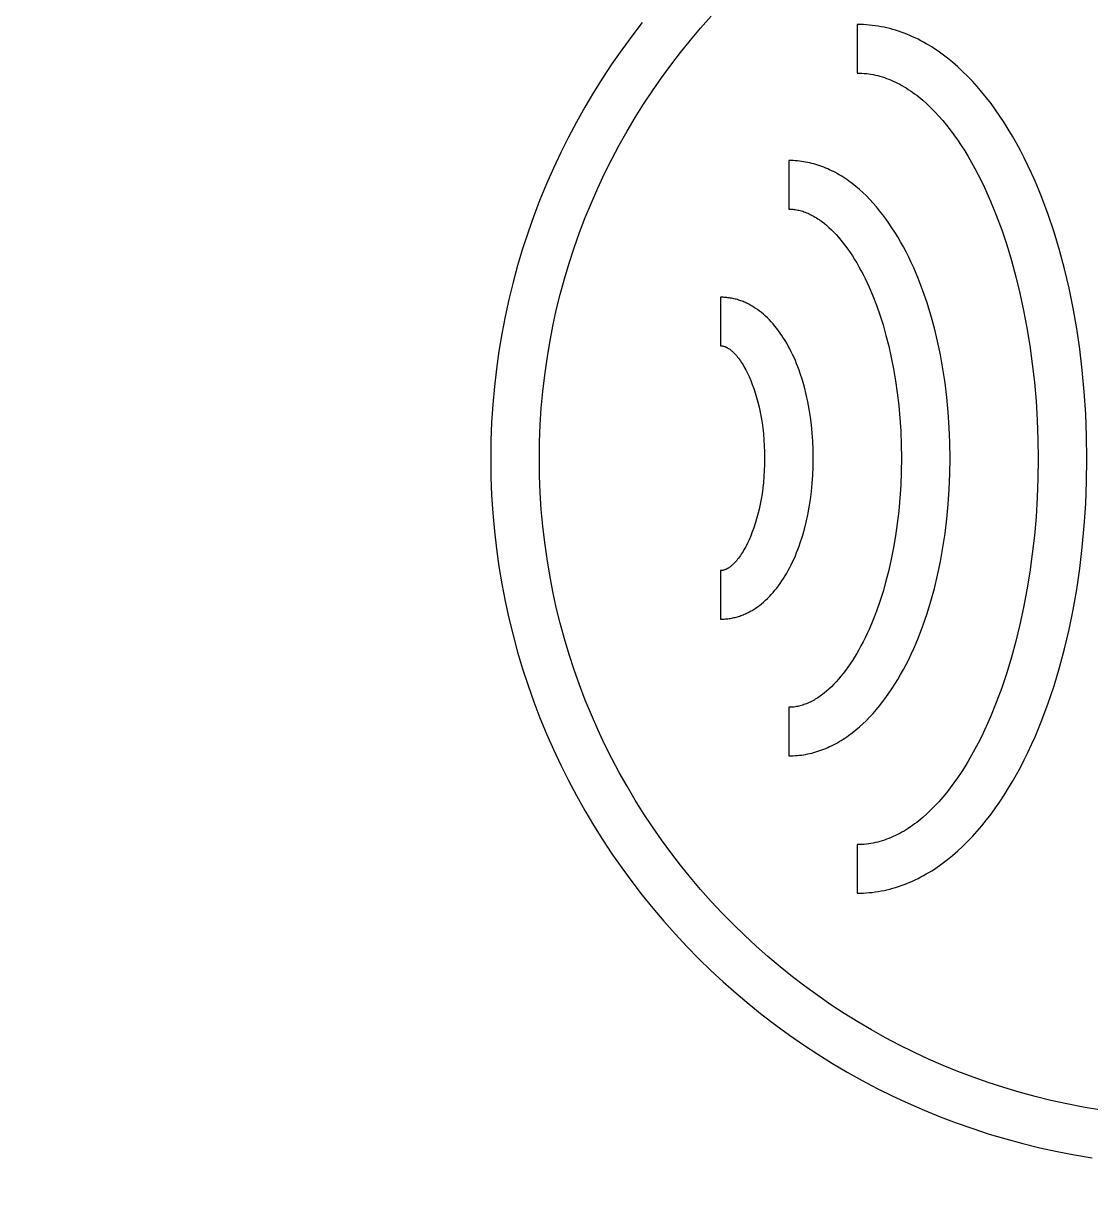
# Model space of a CAD drawing. Header units: inches. Extents: x -9 to 197, y 0 to 134.
# Drawn here: x 20.383 to 21.98, y 120.523 to 122.287 of the extents above; entities that cross this region are included whole.
import ezdxf

# ---------------------------------------------------------------- set-up
doc = ezdxf.new("R2010")
doc.units = ezdxf.units.IN
doc.layers.add('ZANO_R', color=7, linetype='Continuous', lineweight=0)
doc.layers.add('ZANO_W', color=1, linetype='Continuous', lineweight=0)
doc.styles.get("Standard").update_dxf_attribs({"font": 'arial.ttf'})
doc.dimstyles.new('amerykanie', dxfattribs={"dimtxt": 50, "dimasz": 50, "dimexe": 0.5, "dimexo": 0.5, "dimgap": 1, "dimtad": 1, "dimdec": 0, "dimzin": 0, "dimlunit": 5, "dimtxsty": 'Standard', "dimcen": 0.09, "dimclrd": 1, "dimclre": 1, "dimclrt": 1, "dimazin": 0, "dimtfac": 1, "dimtdec": 0, "dimtmove": 0, "dimatfit": 3, "dimfxl": 1, "dimtzin": 0, "dimarcsym": 1})

# ---------------------------------------------------------------- blocks, each defined once
blk = doc.blocks.new('*D398')
at = {"layer": 'ZANO_W', "color": 1, "lineweight": -2}
blk.add_arc((156.2448, 106.2917), 5.9376, 93.97094, 170.33898, dxfattribs=at)
at = {"layer": 'ZANO_W', "color": 1}
for points in [[(155.8311, 112.0484), (155.8361, 112.3817), (156.8335, 112.2001)], [(150.2253, 107.3022), (150.5574, 107.2741), (150.3072, 106.2917)]]:
    blk.add_solid(points, dxfattribs=at)
at = {"layer": 'ZANO_W', "color": 1, "insert": (151.3604, 111.687), "char_height": 1.625, "attachment_point": 5, "rotation": 42.155}
blk.add_mtext("95%%d41'", dxfattribs=at)

msp = doc.modelspace()

# ---------------------------------------------------------------- linework, layer by layer
at = {"layer": 'ZANO_R'}
for p, q in [((21.30993, 122.28818), (21.29437, 122.26796)), ((21.39763, 122.27984), (21.41342, 122.29757)), ((21.38227, 122.26174), (21.39763, 122.27984)), ((21.63696, 122.28521), (21.63244, 122.28526)), ((21.63244, 122.28526), (21.63244, 122.21254)), ((21.64146, 122.28505), (21.63696, 122.28521)), ((21.64594, 122.28479), (21.64146, 122.28505)), ((21.6504, 122.28443), (21.64594, 122.28479)), ((21.65485, 122.28396), (21.6504, 122.28443)), ((21.65929, 122.28339), (21.65485, 122.28396)), ((21.6637, 122.28273), (21.65929, 122.28339)), ((21.6681, 122.28196), (21.6637, 122.28273)), ((21.67248, 122.28109), (21.6681, 122.28196)), ((21.67684, 122.28012), (21.67248, 122.28109)), ((21.68118, 122.27905), (21.67684, 122.28012)), ((21.68551, 122.27789), (21.68118, 122.27905)), ((21.68981, 122.27663), (21.68551, 122.27789)), ((21.6941, 122.27527), (21.68981, 122.27663)), ((21.69837, 122.27381), (21.6941, 122.27527)), ((21.70261, 122.27226), (21.69837, 122.27381)), ((21.70684, 122.27061), (21.70261, 122.27226)), ((21.71104, 122.26887), (21.70684, 122.27061)), ((21.29437, 122.26796), (21.2793, 122.24736)), ((21.36735, 122.24327), (21.38227, 122.26174)), ((21.71523, 122.26703), (21.71104, 122.26887)), ((21.71939, 122.2651), (21.71523, 122.26703)), ((21.72353, 122.26308), (21.71939, 122.2651)), ((21.72765, 122.26096), (21.72353, 122.26308)), ((21.73175, 122.25876), (21.72765, 122.26096)), ((21.73583, 122.25646), (21.73175, 122.25876)), ((21.73988, 122.25407), (21.73583, 122.25646)), ((21.74391, 122.25159), (21.73988, 122.25407)), ((21.74791, 122.24903), (21.74391, 122.25159)), ((21.2793, 122.24736), (21.26471, 122.2264)), ((21.35286, 122.22444), (21.36735, 122.24327)), ((21.7519, 122.24637), (21.74791, 122.24903)), ((21.75585, 122.24363), (21.7519, 122.24637)), ((21.75979, 122.24079), (21.75585, 122.24363)), ((21.76758, 122.23487), (21.75979, 122.24079)), ((21.77527, 122.2286), (21.76758, 122.23487)), ((21.26471, 122.2264), (21.25061, 122.20507)), ((21.33881, 122.20526), (21.35286, 122.22444)), ((21.78286, 122.222), (21.77527, 122.2286)), ((21.79034, 122.21506), (21.78286, 122.222)), ((21.25061, 122.20507), (21.23702, 122.1834)), ((21.32523, 122.18574), (21.33881, 122.20526)), ((21.63244, 122.21248), (21.63588, 122.21244)), ((21.63588, 122.21244), (21.63931, 122.21229)), ((21.63931, 122.21229), (21.64273, 122.21205)), ((21.64273, 122.21205), (21.64615, 122.21171)), ((21.64615, 122.21171), (21.64955, 122.21128)), ((21.64955, 122.21128), (21.65294, 122.21076)), ((21.65294, 122.21076), (21.65632, 122.21014)), ((21.65632, 122.21014), (21.6597, 122.20943)), ((21.6597, 122.20943), (21.66306, 122.20863)), ((21.66306, 122.20863), (21.66641, 122.20774)), ((21.66641, 122.20774), (21.66975, 122.20675)), ((21.66975, 122.20675), (21.67307, 122.20568)), ((21.67307, 122.20568), (21.67639, 122.20452)), ((21.67639, 122.20452), (21.67969, 122.20326)), ((21.67969, 122.20326), (21.68299, 122.20192)), ((21.68299, 122.20192), (21.68626, 122.20049)), ((21.68626, 122.20049), (21.68953, 122.19898)), ((21.68953, 122.19898), (21.69278, 122.19737)), ((21.79772, 122.20779), (21.79034, 122.21506)), ((21.80498, 122.2002), (21.79772, 122.20779)), ((21.81213, 122.19229), (21.80498, 122.2002)), ((21.23702, 122.1834), (21.22395, 122.16137)), ((21.3121, 122.16588), (21.32523, 122.18574)), ((21.69278, 122.19737), (21.69602, 122.19569)), ((21.69602, 122.19569), (21.69925, 122.19391)), ((21.69925, 122.19391), (21.70246, 122.19205)), ((21.70246, 122.19205), (21.70565, 122.19011)), ((21.70565, 122.19011), (21.70884, 122.18809)), ((21.70884, 122.18809), (21.712, 122.18598)), ((21.712, 122.18598), (21.71515, 122.18379)), ((21.71515, 122.18379), (21.71829, 122.18152)), ((21.71829, 122.18152), (21.72141, 122.17916)), ((21.81916, 122.18406), (21.81213, 122.19229)), ((21.82607, 122.17552), (21.81916, 122.18406)), ((21.29944, 122.14569), (21.3121, 122.16588)), ((21.72141, 122.17916), (21.72451, 122.17673)), ((21.72451, 122.17673), (21.7276, 122.17422)), ((21.7276, 122.17422), (21.73067, 122.17163)), ((21.73067, 122.17163), (21.73676, 122.16621)), ((21.73676, 122.16621), (21.74278, 122.16048)), ((21.83286, 122.16668), (21.82607, 122.17552)), ((21.83953, 122.15754), (21.83286, 122.16668)), ((21.22395, 122.16137), (21.2114, 122.13902)), ((21.28727, 122.12518), (21.29944, 122.14569)), ((21.74278, 122.16048), (21.74873, 122.15445)), ((21.74873, 122.15445), (21.7546, 122.14812)), ((21.7546, 122.14812), (21.76039, 122.1415)), ((21.84607, 122.1481), (21.83953, 122.15754)), ((21.85248, 122.13837), (21.84607, 122.1481)), ((21.2114, 122.13902), (21.19937, 122.11633)), ((21.76039, 122.1415), (21.76611, 122.13458)), ((21.76611, 122.13458), (21.77174, 122.12739)), ((21.85876, 122.12835), (21.85248, 122.13837)), ((21.86491, 122.11806), (21.85876, 122.12835)), ((21.19937, 122.11633), (21.18789, 122.09333)), ((21.27558, 122.10436), (21.28727, 122.12518)), ((21.77174, 122.12739), (21.77729, 122.11991)), ((21.77729, 122.11991), (21.78275, 122.11216)), ((21.78275, 122.11216), (21.78812, 122.10414)), ((21.87092, 122.10748), (21.86491, 122.11806)), ((21.18789, 122.09333), (21.17695, 122.07001)), ((21.26438, 122.08323), (21.27558, 122.10436)), ((21.78812, 122.10414), (21.7934, 122.09586)), ((21.7934, 122.09586), (21.79859, 122.08732)), ((21.8768, 122.09664), (21.87092, 122.10748)), ((21.88253, 122.08552), (21.8768, 122.09664)), ((21.25368, 122.06181), (21.26438, 122.08323)), ((21.53311, 122.08132), (21.52994, 122.08135)), ((21.52994, 122.08135), (21.52994, 122.00858)), ((21.53626, 122.08121), (21.53311, 122.08132)), ((21.53941, 122.08103), (21.53626, 122.08121)), ((21.54255, 122.08078), (21.53941, 122.08103)), ((21.54567, 122.08047), (21.54255, 122.08078)), ((21.54878, 122.08008), (21.54567, 122.08047)), ((21.55188, 122.07962), (21.54878, 122.08008)), ((21.55497, 122.07909), (21.55188, 122.07962)), ((21.55804, 122.0785), (21.55497, 122.07909)), ((21.5611, 122.07783), (21.55804, 122.0785)), ((21.56415, 122.0771), (21.5611, 122.07783)), ((21.56719, 122.0763), (21.56415, 122.0771)), ((21.57021, 122.07544), (21.56719, 122.0763)), ((21.57322, 122.07451), (21.57021, 122.07544)), ((21.79859, 122.08732), (21.80368, 122.07852)), ((21.80368, 122.07852), (21.80867, 122.06948)), ((21.88811, 122.07415), (21.88253, 122.08552)), ((21.17695, 122.07001), (21.16657, 122.0464)), ((21.2435, 122.04009), (21.25368, 122.06181)), ((21.57622, 122.07351), (21.57322, 122.07451)), ((21.5792, 122.07245), (21.57622, 122.07351)), ((21.58217, 122.07132), (21.5792, 122.07245)), ((21.58512, 122.07012), (21.58217, 122.07132)), ((21.58806, 122.06886), (21.58512, 122.07012)), ((21.59098, 122.06754), (21.58806, 122.06886)), ((21.59389, 122.06616), (21.59098, 122.06754)), ((21.59678, 122.06471), (21.59389, 122.06616)), ((21.59965, 122.06319), (21.59678, 122.06471)), ((21.60252, 122.06162), (21.59965, 122.06319)), ((21.60536, 122.05998), (21.60252, 122.06162)), ((21.60819, 122.05829), (21.60536, 122.05998)), ((21.611, 122.05653), (21.60819, 122.05829)), ((21.80867, 122.06948), (21.81357, 122.06019)), ((21.81357, 122.06019), (21.81836, 122.05066)), ((21.89356, 122.06251), (21.88811, 122.07415)), ((21.89885, 122.05063), (21.89356, 122.06251)), ((21.16657, 122.0464), (21.15676, 122.02249)), ((21.23383, 122.0181), (21.2435, 122.04009)), ((21.6138, 122.05471), (21.611, 122.05653)), ((21.61658, 122.05282), (21.6138, 122.05471)), ((21.61934, 122.05088), (21.61658, 122.05282)), ((21.62481, 122.04682), (21.61934, 122.05088)), ((21.63021, 122.04253), (21.62481, 122.04682)), ((21.63554, 122.038), (21.63021, 122.04253)), ((21.81836, 122.05066), (21.82304, 122.04089)), ((21.82304, 122.04089), (21.83208, 122.02068)), ((21.90399, 122.03849), (21.89885, 122.05063)), ((21.15676, 122.02249), (21.14751, 121.99829)), ((21.64079, 122.03325), (21.63554, 122.038)), ((21.64596, 122.02827), (21.64079, 122.03325)), ((21.65106, 122.02306), (21.64596, 122.02827)), ((21.65608, 122.01764), (21.65106, 122.02306)), ((21.90898, 122.02611), (21.90399, 122.03849)), ((21.91848, 122.00064), (21.90898, 122.02611)), ((21.22469, 121.99583), (21.23383, 122.0181)), ((21.52994, 122.00858), (21.53181, 122.00855)), ((21.53181, 122.00855), (21.53368, 122.00847)), ((21.53368, 122.00847), (21.53556, 122.00833)), ((21.53556, 122.00833), (21.53743, 122.00813)), ((21.53743, 122.00813), (21.53931, 122.00788)), ((21.53931, 122.00788), (21.5412, 122.00758)), ((21.5412, 122.00758), (21.54308, 122.00722)), ((21.54308, 122.00722), (21.54497, 122.0068)), ((21.54497, 122.0068), (21.54685, 122.00634)), ((21.54685, 122.00634), (21.54874, 122.00581)), ((21.54874, 122.00581), (21.55063, 122.00524)), ((21.55063, 122.00524), (21.55251, 122.00461)), ((21.55251, 122.00461), (21.5544, 122.00393)), ((21.66102, 122.012), (21.65608, 122.01764)), ((21.66587, 122.00615), (21.66102, 122.012)), ((21.67064, 122.00009), (21.66587, 122.00615)), ((21.83208, 122.02068), (21.84068, 121.99959)), ((21.14751, 121.99829), (21.13885, 121.97382)), ((21.21608, 121.97329), (21.22469, 121.99583)), ((21.5544, 122.00393), (21.55629, 122.00319)), ((21.55629, 122.00319), (21.55818, 122.0024)), ((21.55818, 122.0024), (21.56006, 122.00156)), ((21.56006, 122.00156), (21.56195, 122.00067)), ((21.56195, 122.00067), (21.56383, 121.99972)), ((21.56383, 121.99972), (21.56571, 121.99873)), ((21.56571, 121.99873), (21.56759, 121.99768)), ((21.56759, 121.99768), (21.56947, 121.99658)), ((21.56947, 121.99658), (21.57135, 121.99543)), ((21.57135, 121.99543), (21.57322, 121.99423)), ((21.57322, 121.99423), (21.57509, 121.99298)), ((21.57509, 121.99298), (21.57695, 121.99168)), ((21.57695, 121.99168), (21.57881, 121.99033)), ((21.57881, 121.99033), (21.58067, 121.98893)), ((21.58067, 121.98893), (21.58253, 121.98747)), ((21.58253, 121.98747), (21.58622, 121.98443)), ((21.67532, 121.99383), (21.67064, 122.00009)), ((21.67991, 121.98736), (21.67532, 121.99383)), ((21.68441, 121.98069), (21.67991, 121.98736)), ((21.84068, 121.99959), (21.8488, 121.97766)), ((21.92734, 121.97425), (21.91848, 122.00064)), ((21.13885, 121.97382), (21.13077, 121.94908)), ((21.20801, 121.9505), (21.21608, 121.97329)), ((21.58622, 121.98443), (21.58989, 121.98118)), ((21.58989, 121.98118), (21.59354, 121.97775)), ((21.59354, 121.97775), (21.59717, 121.97412)), ((21.59717, 121.97412), (21.60077, 121.9703)), ((21.60077, 121.9703), (21.60434, 121.9663)), ((21.68882, 121.97383), (21.68441, 121.98069)), ((21.69314, 121.96677), (21.68882, 121.97383)), ((21.8488, 121.97766), (21.85644, 121.95493)), ((21.93553, 121.94698), (21.92734, 121.97425)), ((21.60434, 121.9663), (21.60788, 121.96211)), ((21.60788, 121.96211), (21.61138, 121.95774)), ((21.61138, 121.95774), (21.61485, 121.95319)), ((21.61485, 121.95319), (21.61828, 121.94846)), ((21.69736, 121.95953), (21.69314, 121.96677)), ((21.70148, 121.95209), (21.69736, 121.95953)), ((21.7055, 121.94448), (21.70148, 121.95209)), ((21.85644, 121.95493), (21.86358, 121.93144)), ((21.13077, 121.94908), (21.1233, 121.92408)), ((21.20049, 121.92746), (21.20801, 121.9505)), ((21.61828, 121.94846), (21.62167, 121.94355)), ((21.62167, 121.94355), (21.62502, 121.93847)), ((21.62502, 121.93847), (21.62832, 121.93321)), ((21.70943, 121.93668), (21.7055, 121.94448)), ((21.71325, 121.92871), (21.70943, 121.93668)), ((21.94304, 121.91887), (21.93553, 121.94698)), ((21.1233, 121.92408), (21.11643, 121.89882)), ((21.19352, 121.90417), (21.20049, 121.92746)), ((21.62832, 121.93321), (21.63158, 121.92779)), ((21.63158, 121.92779), (21.63478, 121.92219)), ((21.63478, 121.92219), (21.63794, 121.91643)), ((21.63794, 121.91643), (21.64104, 121.9105)), ((21.71696, 121.92056), (21.71325, 121.92871)), ((21.72057, 121.91225), (21.71696, 121.92056)), ((21.86358, 121.93144), (21.87019, 121.90723)), ((21.94984, 121.88995), (21.94304, 121.91887)), ((21.11643, 121.89882), (21.11017, 121.87332)), ((21.18713, 121.88066), (21.19352, 121.90417)), ((21.64104, 121.9105), (21.64408, 121.90441)), ((21.64408, 121.90441), (21.64707, 121.89815)), ((21.72407, 121.90376), (21.72057, 121.91225)), ((21.73074, 121.88631), (21.72407, 121.90376)), ((21.87019, 121.90723), (21.87626, 121.88234)), ((21.64707, 121.89815), (21.65, 121.89174)), ((21.65, 121.89174), (21.65565, 121.87845)), ((21.73696, 121.86822), (21.73074, 121.88631)), ((21.87626, 121.88234), (21.88177, 121.85681)), ((21.95592, 121.86027), (21.94984, 121.88995)), ((21.11017, 121.87332), (21.10454, 121.84759)), ((21.1813, 121.85691), (21.18713, 121.88066)), ((21.42928, 121.87646), (21.42743, 121.87648)), ((21.42743, 121.87648), (21.42743, 121.81508)), ((21.43113, 121.8764), (21.42928, 121.87646)), ((21.43297, 121.87631), (21.43113, 121.8764)), ((21.4348, 121.87618), (21.43297, 121.87631)), ((21.43663, 121.87601), (21.4348, 121.87618)), ((21.43844, 121.8758), (21.43663, 121.87601)), ((21.44025, 121.87556), (21.43844, 121.8758)), ((21.44205, 121.87528), (21.44025, 121.87556)), ((21.44385, 121.87497), (21.44205, 121.87528)), ((21.44563, 121.87461), (21.44385, 121.87497)), ((21.44741, 121.87423), (21.44563, 121.87461)), ((21.44917, 121.8738), (21.44741, 121.87423)), ((21.45093, 121.87334), (21.44917, 121.8738)), ((21.45268, 121.87285), (21.45093, 121.87334)), ((21.45443, 121.87232), (21.45268, 121.87285)), ((21.45616, 121.87175), (21.45443, 121.87232)), ((21.45788, 121.87115), (21.45616, 121.87175)), ((21.4596, 121.87052), (21.45788, 121.87115)), ((21.4613, 121.86985), (21.4596, 121.87052)), ((21.463, 121.86915), (21.4613, 121.86985)), ((21.46469, 121.86841), (21.463, 121.86915)), ((21.46637, 121.86764), (21.46469, 121.86841)), ((21.46803, 121.86684), (21.46637, 121.86764)), ((21.46969, 121.866), (21.46803, 121.86684)), ((21.47134, 121.86513), (21.46969, 121.866)), ((21.47298, 121.86423), (21.47134, 121.86513)), ((21.4746, 121.86329), (21.47298, 121.86423)), ((21.47622, 121.86232), (21.4746, 121.86329)), ((21.65565, 121.87845), (21.66105, 121.86454)), ((21.66105, 121.86454), (21.66615, 121.85004)), ((21.74271, 121.84954), (21.73696, 121.86822)), ((21.10454, 121.84759), (21.09953, 121.82163)), ((21.17605, 121.83294), (21.1813, 121.85691)), ((21.47943, 121.86029), (21.47622, 121.86232)), ((21.48259, 121.85812), (21.47943, 121.86029)), ((21.48571, 121.85583), (21.48259, 121.85812)), ((21.48878, 121.85342), (21.48571, 121.85583)), ((21.49181, 121.85088), (21.48878, 121.85342)), ((21.49479, 121.84822), (21.49181, 121.85088)), ((21.49773, 121.84544), (21.49479, 121.84822)), ((21.66615, 121.85004), (21.67095, 121.83496)), ((21.74798, 121.83027), (21.74271, 121.84954)), ((21.88177, 121.85681), (21.88671, 121.83067)), ((21.96125, 121.82986), (21.95592, 121.86027)), ((21.17139, 121.80877), (21.17605, 121.83294)), ((21.50062, 121.84255), (21.49773, 121.84544)), ((21.50345, 121.83953), (21.50062, 121.84255)), ((21.50624, 121.8364), (21.50345, 121.83953)), ((21.50898, 121.83316), (21.50624, 121.8364)), ((21.51167, 121.82981), (21.50898, 121.83316)), ((21.5143, 121.82634), (21.51167, 121.82981)), ((21.67095, 121.83496), (21.67542, 121.81931)), ((21.75276, 121.81046), (21.74798, 121.83027)), ((21.88671, 121.83067), (21.89104, 121.80398)), ((21.96581, 121.79876), (21.96125, 121.82986)), ((21.09953, 121.82163), (21.09517, 121.79546)), ((21.42743, 121.81508), (21.42743, 121.80452)), ((21.51689, 121.82277), (21.5143, 121.82634)), ((21.51941, 121.81909), (21.51689, 121.82277)), ((21.52188, 121.8153), (21.51941, 121.81909)), ((21.5243, 121.81141), (21.52188, 121.8153)), ((21.52666, 121.80742), (21.5243, 121.81141)), ((21.67542, 121.81931), (21.67955, 121.80311)), ((21.75703, 121.79012), (21.75276, 121.81046)), ((21.09517, 121.79546), (21.09146, 121.76907)), ((21.16733, 121.78439), (21.17139, 121.80877)), ((21.42743, 121.80452), (21.42743, 121.80391)), ((21.42743, 121.80391), (21.42743, 121.80372)), ((21.42743, 121.8037), (21.42774, 121.8037)), ((21.42774, 121.8037), (21.42805, 121.80369)), ((21.42805, 121.80369), (21.42836, 121.80368)), ((21.42836, 121.80368), (21.42867, 121.80366)), ((21.42867, 121.80366), (21.42899, 121.80363)), ((21.42899, 121.80363), (21.4293, 121.80359)), ((21.4293, 121.80359), (21.42962, 121.80355)), ((21.42962, 121.80355), (21.42993, 121.80351)), ((21.42993, 121.80351), (21.43025, 121.80346)), ((21.43025, 121.80346), (21.43057, 121.8034)), ((21.43057, 121.8034), (21.43121, 121.80327)), ((21.43121, 121.80327), (21.43185, 121.80311)), ((21.43185, 121.80311), (21.4325, 121.80293)), ((21.4325, 121.80293), (21.43316, 121.80272)), ((21.43316, 121.80272), (21.43381, 121.80249)), ((21.43381, 121.80249), (21.43447, 121.80224)), ((21.43447, 121.80224), (21.43513, 121.80196)), ((21.43513, 121.80196), (21.4358, 121.80166)), ((21.4358, 121.80166), (21.43647, 121.80134)), ((21.43647, 121.80134), (21.43714, 121.80099)), ((21.43714, 121.80099), (21.43781, 121.80062)), ((21.43781, 121.80062), (21.43849, 121.80023)), ((21.43849, 121.80023), (21.43917, 121.79981)), ((21.43917, 121.79981), (21.43985, 121.79937)), ((21.43985, 121.79937), (21.44053, 121.79891)), ((21.44053, 121.79891), (21.44122, 121.79842)), ((21.44122, 121.79842), (21.4419, 121.79792)), ((21.4419, 121.79792), (21.44259, 121.79739)), ((21.44259, 121.79739), (21.44328, 121.79684)), ((21.44328, 121.79684), (21.44397, 121.79626)), ((21.44397, 121.79626), (21.44466, 121.79566)), ((21.44466, 121.79566), (21.44605, 121.7944)), ((21.44605, 121.7944), (21.44744, 121.79306)), ((21.44744, 121.79306), (21.44883, 121.79162)), ((21.52896, 121.80333), (21.52666, 121.80742)), ((21.5312, 121.79913), (21.52896, 121.80333)), ((21.53338, 121.79484), (21.5312, 121.79913)), ((21.5355, 121.79046), (21.53338, 121.79484)), ((21.67955, 121.80311), (21.68333, 121.78637)), ((21.89104, 121.80398), (21.89476, 121.77676)), ((21.96959, 121.767), (21.96581, 121.79876)), ((21.16387, 121.75981), (21.16733, 121.78439)), ((21.44883, 121.79162), (21.45022, 121.7901)), ((21.45022, 121.7901), (21.45161, 121.78849)), ((21.45161, 121.78849), (21.453, 121.7868)), ((21.453, 121.7868), (21.45439, 121.78503)), ((21.45439, 121.78503), (21.45577, 121.78317)), ((21.45577, 121.78317), (21.45714, 121.78123)), ((21.45714, 121.78123), (21.45851, 121.7792)), ((21.45851, 121.7792), (21.45987, 121.7771)), ((21.45987, 121.7771), (21.46121, 121.77491)), ((21.53756, 121.78598), (21.5355, 121.79046)), ((21.53955, 121.78141), (21.53756, 121.78598)), ((21.54149, 121.77674), (21.53955, 121.78141)), ((21.54335, 121.77199), (21.54149, 121.77674)), ((21.68333, 121.78637), (21.68673, 121.76912)), ((21.76077, 121.76927), (21.75703, 121.79012)), ((21.89476, 121.77676), (21.89784, 121.74906)), ((21.09146, 121.76907), (21.0884, 121.74248)), ((21.16102, 121.73505), (21.16387, 121.75981)), ((21.46121, 121.77491), (21.46255, 121.77265)), ((21.46255, 121.77265), (21.46388, 121.77031)), ((21.46388, 121.77031), (21.46519, 121.76789)), ((21.46519, 121.76789), (21.46777, 121.76282)), ((21.46777, 121.76282), (21.47029, 121.75744)), ((21.47029, 121.75744), (21.47273, 121.75177)), ((21.54516, 121.76715), (21.54335, 121.77199)), ((21.54689, 121.76222), (21.54516, 121.76715)), ((21.55016, 121.75211), (21.54689, 121.76222)), ((21.68673, 121.76912), (21.68973, 121.75137)), ((21.76397, 121.74796), (21.76077, 121.76927)), ((21.97257, 121.73463), (21.96959, 121.767)), ((21.0884, 121.74248), (21.08601, 121.7157)), ((21.47273, 121.75177), (21.47508, 121.74581)), ((21.47508, 121.74581), (21.47733, 121.73956)), ((21.55315, 121.74168), (21.55016, 121.75211)), ((21.55586, 121.73093), (21.55315, 121.74168)), ((21.68973, 121.75137), (21.69232, 121.73313)), ((21.76663, 121.7262), (21.76397, 121.74796)), ((21.89784, 121.74906), (21.90027, 121.72091)), ((21.15879, 121.71011), (21.16102, 121.73505)), ((21.47733, 121.73956), (21.47948, 121.73303)), ((21.47948, 121.73303), (21.48151, 121.72624)), ((21.48151, 121.72624), (21.48342, 121.71917)), ((21.55828, 121.71988), (21.55586, 121.73093)), ((21.69232, 121.73313), (21.69448, 121.71442)), ((21.76872, 121.70402), (21.76663, 121.7262)), ((21.97472, 121.70169), (21.97257, 121.73463)), ((21.08601, 121.7157), (21.08429, 121.68873)), ((21.15719, 121.68499), (21.15879, 121.71011)), ((21.48342, 121.71917), (21.48519, 121.71185)), ((21.48519, 121.71185), (21.48682, 121.70427)), ((21.5604, 121.70854), (21.55828, 121.71988)), ((21.56221, 121.69693), (21.5604, 121.70854)), ((21.69448, 121.71442), (21.69619, 121.69526)), ((21.90027, 121.72091), (21.90203, 121.69236)), ((21.08429, 121.68873), (21.08325, 121.66159)), ((21.48682, 121.70427), (21.48829, 121.69644)), ((21.48829, 121.69644), (21.4896, 121.68837)), ((21.4896, 121.68837), (21.49073, 121.68006)), ((21.56372, 121.68506), (21.56221, 121.69693)), ((21.69619, 121.69526), (21.69743, 121.67566)), ((21.77023, 121.68144), (21.76872, 121.70402)), ((21.90203, 121.69236), (21.9031, 121.66345)), ((21.97602, 121.6682), (21.97472, 121.70169)), ((21.15622, 121.65971), (21.15719, 121.68499)), ((21.49073, 121.68006), (21.49168, 121.67153)), ((21.49168, 121.67153), (21.49243, 121.66277)), ((21.5649, 121.67294), (21.56372, 121.68506)), ((21.56575, 121.66058), (21.5649, 121.67294)), ((21.69743, 121.67566), (21.69819, 121.65563)), ((21.77114, 121.65849), (21.77023, 121.68144)), ((21.08325, 121.66159), (21.0829, 121.63428)), ((21.1559, 121.63428), (21.15622, 121.65971)), ((21.49243, 121.66277), (21.49298, 121.65379)), ((21.49298, 121.65379), (21.49332, 121.6446)), ((21.56626, 121.648), (21.56575, 121.66058)), ((21.69819, 121.65563), (21.69845, 121.6352)), ((21.77145, 121.6352), (21.77114, 121.65849)), ((21.9031, 121.66345), (21.90346, 121.63421)), ((21.97646, 121.63421), (21.97602, 121.6682)), ((21.0829, 121.63428), (21.08325, 121.60697)), ((21.15622, 121.60884), (21.1559, 121.63428)), ((21.49332, 121.6446), (21.49344, 121.6352)), ((21.49344, 121.6352), (21.49332, 121.62581)), ((21.56644, 121.6352), (21.56626, 121.648)), ((21.56626, 121.62241), (21.56644, 121.6352)), ((21.69845, 121.6352), (21.69819, 121.61477)), ((21.77114, 121.61191), (21.77145, 121.6352)), ((21.90346, 121.63421), (21.9031, 121.60498)), ((21.97602, 121.60023), (21.97646, 121.63421)), ((21.49298, 121.61662), (21.49243, 121.60764)), ((21.49332, 121.62581), (21.49298, 121.61662)), ((21.56575, 121.60983), (21.56626, 121.62241)), ((21.08325, 121.60697), (21.08429, 121.57982)), ((21.15719, 121.58356), (21.15622, 121.60884)), ((21.49168, 121.59888), (21.49073, 121.59035)), ((21.49243, 121.60764), (21.49168, 121.59888)), ((21.5649, 121.59747), (21.56575, 121.60983)), ((21.69819, 121.61477), (21.69743, 121.59475)), ((21.77023, 121.58896), (21.77114, 121.61191)), ((21.9031, 121.60498), (21.90203, 121.57607)), ((21.97472, 121.56674), (21.97602, 121.60023)), ((21.15879, 121.55845), (21.15719, 121.58356)), ((21.4896, 121.58204), (21.48829, 121.57397)), ((21.49073, 121.59035), (21.4896, 121.58204)), ((21.56221, 121.57347), (21.56372, 121.58534)), ((21.56372, 121.58534), (21.5649, 121.59747)), ((21.69743, 121.59475), (21.69619, 121.57514)), ((21.76872, 121.56639), (21.77023, 121.58896)), ((21.08429, 121.57982), (21.08601, 121.55286)), ((21.48682, 121.56615), (21.48519, 121.55857)), ((21.48829, 121.57397), (21.48682, 121.56615)), ((21.5604, 121.56186), (21.56221, 121.57347)), ((21.69619, 121.57514), (21.69448, 121.55598)), ((21.76663, 121.5442), (21.76872, 121.56639)), ((21.90203, 121.57607), (21.90027, 121.54752)), ((21.97257, 121.5338), (21.97472, 121.56674)), ((21.08601, 121.55286), (21.0884, 121.52608)), ((21.16102, 121.53351), (21.15879, 121.55845)), ((21.48342, 121.55124), (21.48151, 121.54418)), ((21.48519, 121.55857), (21.48342, 121.55124)), ((21.55586, 121.53948), (21.55828, 121.55053)), ((21.55828, 121.55053), (21.5604, 121.56186)), ((21.69448, 121.55598), (21.69232, 121.53727)), ((21.90027, 121.54752), (21.89784, 121.51937)), ((21.16387, 121.50874), (21.16102, 121.53351)), ((21.47733, 121.53086), (21.47508, 121.52461)), ((21.47948, 121.53738), (21.47733, 121.53086)), ((21.48151, 121.54418), (21.47948, 121.53738)), ((21.55016, 121.5183), (21.55315, 121.52873)), ((21.55315, 121.52873), (21.55586, 121.53948)), ((21.69232, 121.53727), (21.68973, 121.51903)), ((21.76397, 121.52244), (21.76663, 121.5442)), ((21.96959, 121.50143), (21.97257, 121.5338)), ((21.0884, 121.52608), (21.09146, 121.49949)), ((21.47029, 121.51298), (21.46777, 121.5076)), ((21.47273, 121.51865), (21.47029, 121.51298)), ((21.47508, 121.52461), (21.47273, 121.51865)), ((21.54689, 121.50819), (21.55016, 121.5183)), ((21.68973, 121.51903), (21.68673, 121.50128)), ((21.76077, 121.50113), (21.76397, 121.52244)), ((21.89784, 121.51937), (21.89476, 121.49167)), ((21.09146, 121.49949), (21.09517, 121.4731)), ((21.16733, 121.48417), (21.16387, 121.50874)), ((21.45987, 121.49332), (21.45851, 121.49122)), ((21.46121, 121.4955), (21.45987, 121.49332)), ((21.46255, 121.49777), (21.46121, 121.4955)), ((21.46388, 121.50011), (21.46255, 121.49777)), ((21.46519, 121.50253), (21.46388, 121.50011)), ((21.46777, 121.5076), (21.46519, 121.50253)), ((21.53955, 121.489), (21.54149, 121.49367)), ((21.54149, 121.49367), (21.54335, 121.49842)), ((21.54335, 121.49842), (21.54516, 121.50326)), ((21.54516, 121.50326), (21.54689, 121.50819)), ((21.68673, 121.50128), (21.68333, 121.48403)), ((21.75703, 121.48029), (21.76077, 121.50113)), ((21.96581, 121.46967), (21.96959, 121.50143)), ((21.17139, 121.45979), (21.16733, 121.48417)), ((21.44605, 121.47601), (21.44466, 121.47476)), ((21.44744, 121.47736), (21.44605, 121.47601)), ((21.44883, 121.4788), (21.44744, 121.47736)), ((21.45022, 121.48032), (21.44883, 121.4788)), ((21.45161, 121.48193), (21.45022, 121.48032)), ((21.453, 121.48362), (21.45161, 121.48193)), ((21.45439, 121.48539), (21.453, 121.48362)), ((21.45577, 121.48725), (21.45439, 121.48539)), ((21.45714, 121.48919), (21.45577, 121.48725)), ((21.45851, 121.49122), (21.45714, 121.48919)), ((21.5312, 121.47128), (21.53338, 121.47557)), ((21.53338, 121.47557), (21.5355, 121.47995)), ((21.5355, 121.47995), (21.53756, 121.48443)), ((21.53756, 121.48443), (21.53955, 121.489)), ((21.68333, 121.48403), (21.67955, 121.4673)), ((21.75276, 121.45995), (21.75703, 121.48029)), ((21.89476, 121.49167), (21.89104, 121.46446)), ((21.09517, 121.4731), (21.09953, 121.44692)), ((21.17605, 121.43561), (21.17139, 121.45979)), ((21.42774, 121.46672), (21.42743, 121.46671)), ((21.42743, 121.46671), (21.42743, 121.39394)), ((21.42805, 121.46673), (21.42774, 121.46672)), ((21.42836, 121.46674), (21.42805, 121.46673)), ((21.42867, 121.46676), (21.42836, 121.46674)), ((21.42899, 121.46679), (21.42867, 121.46676)), ((21.4293, 121.46682), (21.42899, 121.46679)), ((21.42962, 121.46686), (21.4293, 121.46682)), ((21.42993, 121.46691), (21.42962, 121.46686)), ((21.43025, 121.46696), (21.42993, 121.46691)), ((21.43057, 121.46702), (21.43025, 121.46696)), ((21.43121, 121.46715), (21.43057, 121.46702)), ((21.43185, 121.46731), (21.43121, 121.46715)), ((21.4325, 121.46749), (21.43185, 121.46731)), ((21.43316, 121.4677), (21.4325, 121.46749)), ((21.43381, 121.46793), (21.43316, 121.4677)), ((21.43447, 121.46818), (21.43381, 121.46793)), ((21.43513, 121.46846), (21.43447, 121.46818)), ((21.4358, 121.46876), (21.43513, 121.46846)), ((21.43647, 121.46908), (21.4358, 121.46876)), ((21.43714, 121.46943), (21.43647, 121.46908)), ((21.43781, 121.4698), (21.43714, 121.46943)), ((21.43849, 121.47019), (21.43781, 121.4698)), ((21.43917, 121.47061), (21.43849, 121.47019)), ((21.43985, 121.47105), (21.43917, 121.47061)), ((21.44053, 121.47151), (21.43985, 121.47105)), ((21.44122, 121.47199), (21.44053, 121.47151)), ((21.4419, 121.4725), (21.44122, 121.47199)), ((21.44259, 121.47303), (21.4419, 121.4725)), ((21.44328, 121.47358), (21.44259, 121.47303)), ((21.44397, 121.47416), (21.44328, 121.47358)), ((21.44466, 121.47476), (21.44397, 121.47416)), ((21.52188, 121.45511), (21.5243, 121.459)), ((21.5243, 121.459), (21.52666, 121.46299)), ((21.52666, 121.46299), (21.52896, 121.46708)), ((21.52896, 121.46708), (21.5312, 121.47128)), ((21.67955, 121.4673), (21.67542, 121.4511)), ((21.74798, 121.44013), (21.75276, 121.45995)), ((21.89104, 121.46446), (21.88671, 121.43776)), ((21.96125, 121.43857), (21.96581, 121.46967)), ((21.09953, 121.44692), (21.10454, 121.42096)), ((21.50898, 121.43725), (21.51167, 121.44061)), ((21.51167, 121.44061), (21.5143, 121.44407)), ((21.5143, 121.44407), (21.51689, 121.44764)), ((21.51689, 121.44764), (21.51941, 121.45132)), ((21.51941, 121.45132), (21.52188, 121.45511)), ((21.67542, 121.4511), (21.67095, 121.43545)), ((21.74271, 121.42087), (21.74798, 121.44013)), ((21.1813, 121.41165), (21.17605, 121.43561)), ((21.49181, 121.41953), (21.49479, 121.42219)), ((21.49479, 121.42219), (21.49773, 121.42497)), ((21.49773, 121.42497), (21.50062, 121.42787)), ((21.50062, 121.42787), (21.50345, 121.43088)), ((21.50345, 121.43088), (21.50624, 121.43401)), ((21.50624, 121.43401), (21.50898, 121.43725)), ((21.67095, 121.43545), (21.66615, 121.42036)), ((21.88671, 121.43776), (21.88177, 121.41163)), ((21.95592, 121.40816), (21.96125, 121.43857)), ((21.10454, 121.42096), (21.11017, 121.39523)), ((21.18713, 121.3879), (21.1813, 121.41165)), ((21.46969, 121.40442), (21.47134, 121.40529)), ((21.47134, 121.40529), (21.47298, 121.40619)), ((21.47298, 121.40619), (21.4746, 121.40713)), ((21.4746, 121.40713), (21.47622, 121.4081)), ((21.47622, 121.4081), (21.47943, 121.41013)), ((21.47943, 121.41013), (21.48259, 121.41229)), ((21.48259, 121.41229), (21.48571, 121.41458)), ((21.48571, 121.41458), (21.48878, 121.417)), ((21.48878, 121.417), (21.49181, 121.41953)), ((21.66105, 121.40586), (21.65565, 121.39195)), ((21.66615, 121.42036), (21.66105, 121.40586)), ((21.73696, 121.40218), (21.74271, 121.42087)), ((21.88177, 121.41163), (21.87626, 121.38609)), ((21.94984, 121.37848), (21.95592, 121.40816)), ((21.11017, 121.39523), (21.11643, 121.36973)), ((21.19352, 121.36438), (21.18713, 121.3879)), ((21.42743, 121.39394), (21.42928, 121.39396)), ((21.42928, 121.39396), (21.43113, 121.39401)), ((21.43113, 121.39401), (21.43297, 121.39411)), ((21.43297, 121.39411), (21.4348, 121.39424)), ((21.4348, 121.39424), (21.43663, 121.39441)), ((21.43663, 121.39441), (21.43844, 121.39462)), ((21.43844, 121.39462), (21.44025, 121.39486)), ((21.44025, 121.39486), (21.44205, 121.39514)), ((21.44205, 121.39514), (21.44385, 121.39545)), ((21.44385, 121.39545), (21.44563, 121.3958)), ((21.44563, 121.3958), (21.44741, 121.39619)), ((21.44741, 121.39619), (21.44917, 121.39662)), ((21.44917, 121.39662), (21.45093, 121.39708)), ((21.45093, 121.39708), (21.45268, 121.39757)), ((21.45268, 121.39757), (21.45443, 121.3981)), ((21.45443, 121.3981), (21.45616, 121.39866)), ((21.45616, 121.39866), (21.45788, 121.39926)), ((21.45788, 121.39926), (21.4596, 121.3999)), ((21.4596, 121.3999), (21.4613, 121.40057)), ((21.4613, 121.40057), (21.463, 121.40127)), ((21.463, 121.40127), (21.46469, 121.40201)), ((21.46469, 121.40201), (21.46637, 121.40278)), ((21.46637, 121.40278), (21.46803, 121.40358)), ((21.46803, 121.40358), (21.46969, 121.40442)), ((21.65565, 121.39195), (21.65, 121.37866)), ((21.73074, 121.3841), (21.73696, 121.40218)), ((21.11643, 121.36973), (21.1233, 121.34448)), ((21.64707, 121.37225), (21.64408, 121.366)), ((21.65, 121.37866), (21.64707, 121.37225)), ((21.72407, 121.36664), (21.73074, 121.3841)), ((21.87626, 121.38609), (21.87019, 121.3612)), ((21.94304, 121.34956), (21.94984, 121.37848)), ((21.20049, 121.3411), (21.19352, 121.36438)), ((21.63794, 121.35398), (21.63478, 121.34821)), ((21.64104, 121.3599), (21.63794, 121.35398)), ((21.64408, 121.366), (21.64104, 121.3599)), ((21.71696, 121.34984), (21.72057, 121.35816)), ((21.72057, 121.35816), (21.72407, 121.36664)), ((21.87019, 121.3612), (21.86358, 121.337)), ((21.1233, 121.34448), (21.13077, 121.31948)), ((21.20801, 121.31805), (21.20049, 121.3411)), ((21.62832, 121.33719), (21.62502, 121.33193)), ((21.63158, 121.34262), (21.62832, 121.33719)), ((21.63478, 121.34821), (21.63158, 121.34262)), ((21.70943, 121.33372), (21.71325, 121.34169)), ((21.71325, 121.34169), (21.71696, 121.34984)), ((21.86358, 121.337), (21.85644, 121.31351)), ((21.93553, 121.32145), (21.94304, 121.34956)), ((21.13077, 121.31948), (21.13885, 121.29474)), ((21.21608, 121.29526), (21.20801, 121.31805)), ((21.61485, 121.31721), (21.61138, 121.31266)), ((21.61828, 121.32194), (21.61485, 121.31721)), ((21.62167, 121.32685), (21.61828, 121.32194)), ((21.62502, 121.33193), (21.62167, 121.32685)), ((21.69736, 121.31088), (21.70148, 121.31831)), ((21.70148, 121.31831), (21.7055, 121.32592)), ((21.7055, 121.32592), (21.70943, 121.33372)), ((21.92734, 121.29418), (21.93553, 121.32145)), ((21.60077, 121.3001), (21.59717, 121.29628)), ((21.60434, 121.3041), (21.60077, 121.3001)), ((21.60788, 121.30829), (21.60434, 121.3041)), ((21.61138, 121.31266), (21.60788, 121.30829)), ((21.68882, 121.29657), (21.69314, 121.30363)), ((21.69314, 121.30363), (21.69736, 121.31088)), ((21.85644, 121.31351), (21.8488, 121.29078)), ((21.13885, 121.29474), (21.14751, 121.27026)), ((21.22469, 121.27273), (21.21608, 121.29526)), ((21.58067, 121.28148), (21.57881, 121.28008)), ((21.58253, 121.28293), (21.58067, 121.28148)), ((21.58622, 121.28598), (21.58253, 121.28293)), ((21.58989, 121.28922), (21.58622, 121.28598)), ((21.59354, 121.29266), (21.58989, 121.28922)), ((21.59717, 121.29628), (21.59354, 121.29266)), ((21.67532, 121.27657), (21.67991, 121.28304)), ((21.67991, 121.28304), (21.68441, 121.28971)), ((21.68441, 121.28971), (21.68882, 121.29657)), ((21.8488, 121.29078), (21.84068, 121.26885)), ((21.91848, 121.26779), (21.92734, 121.29418)), ((21.14751, 121.27026), (21.15676, 121.24607)), ((21.23383, 121.25046), (21.22469, 121.27273)), ((21.54497, 121.2636), (21.54308, 121.26319)), ((21.54685, 121.26407), (21.54497, 121.2636)), ((21.54874, 121.26459), (21.54685, 121.26407)), ((21.55063, 121.26517), (21.54874, 121.26459)), ((21.55251, 121.2658), (21.55063, 121.26517)), ((21.5544, 121.26648), (21.55251, 121.2658)), ((21.55629, 121.26721), (21.5544, 121.26648)), ((21.55818, 121.268), (21.55629, 121.26721)), ((21.56006, 121.26884), (21.55818, 121.268)), ((21.56195, 121.26973), (21.56006, 121.26884)), ((21.56383, 121.27068), (21.56195, 121.26973)), ((21.56571, 121.27168), (21.56383, 121.27068)), ((21.56759, 121.27272), (21.56571, 121.27168)), ((21.56947, 121.27382), (21.56759, 121.27272)), ((21.57135, 121.27497), (21.56947, 121.27382)), ((21.57322, 121.27617), (21.57135, 121.27497)), ((21.57509, 121.27742), (21.57322, 121.27617)), ((21.57695, 121.27873), (21.57509, 121.27742)), ((21.57881, 121.28008), (21.57695, 121.27873)), ((21.66102, 121.2584), (21.66587, 121.26425)), ((21.66587, 121.26425), (21.67064, 121.27031)), ((21.67064, 121.27031), (21.67532, 121.27657)), ((21.84068, 121.26885), (21.83208, 121.24776)), ((21.90898, 121.24232), (21.91848, 121.26779)), ((21.15676, 121.24607), (21.16657, 121.22216)), ((21.2435, 121.22846), (21.23383, 121.25046)), ((21.53181, 121.26185), (21.52994, 121.26182)), ((21.52994, 121.26182), (21.52994, 121.20042)), ((21.53368, 121.26194), (21.53181, 121.26185)), ((21.53556, 121.26208), (21.53368, 121.26194)), ((21.53743, 121.26227), (21.53556, 121.26208)), ((21.53931, 121.26252), (21.53743, 121.26227)), ((21.5412, 121.26283), (21.53931, 121.26252)), ((21.54308, 121.26319), (21.5412, 121.26283)), ((21.64596, 121.24214), (21.65106, 121.24734)), ((21.65106, 121.24734), (21.65608, 121.25276)), ((21.65608, 121.25276), (21.66102, 121.2584)), ((21.83208, 121.24776), (21.82304, 121.22755)), ((21.25368, 121.20675), (21.2435, 121.22846)), ((21.63021, 121.22787), (21.63554, 121.2324)), ((21.63554, 121.2324), (21.64079, 121.23716)), ((21.64079, 121.23716), (21.64596, 121.24214)), ((21.89885, 121.21781), (21.90399, 121.22995)), ((21.90399, 121.22995), (21.90898, 121.24232)), ((21.16657, 121.22216), (21.17695, 121.19854)), ((21.60536, 121.21042), (21.60819, 121.21212)), ((21.60819, 121.21212), (21.611, 121.21388)), ((21.611, 121.21388), (21.6138, 121.2157)), ((21.6138, 121.2157), (21.61658, 121.21758)), ((21.61658, 121.21758), (21.61934, 121.21952)), ((21.61934, 121.21952), (21.62481, 121.22358)), ((21.62481, 121.22358), (21.63021, 121.22787)), ((21.81836, 121.21778), (21.81357, 121.20825)), ((21.82304, 121.22755), (21.81836, 121.21778)), ((21.89356, 121.20592), (21.89885, 121.21781)), ((21.17695, 121.19854), (21.18789, 121.17523)), ((21.26438, 121.18532), (21.25368, 121.20675)), ((21.52994, 121.20042), (21.52994, 121.18987)), ((21.5611, 121.19257), (21.56415, 121.1933)), ((21.56415, 121.1933), (21.56719, 121.1941)), ((21.56719, 121.1941), (21.57021, 121.19496)), ((21.57021, 121.19496), (21.57322, 121.1959)), ((21.57322, 121.1959), (21.57622, 121.19689)), ((21.57622, 121.19689), (21.5792, 121.19796)), ((21.5792, 121.19796), (21.58217, 121.19909)), ((21.58217, 121.19909), (21.58512, 121.20028)), ((21.58512, 121.20028), (21.58806, 121.20154)), ((21.58806, 121.20154), (21.59098, 121.20286)), ((21.59098, 121.20286), (21.59389, 121.20425)), ((21.59389, 121.20425), (21.59678, 121.2057)), ((21.59678, 121.2057), (21.59965, 121.20721)), ((21.59965, 121.20721), (21.60252, 121.20878)), ((21.60252, 121.20878), (21.60536, 121.21042)), ((21.80867, 121.19896), (21.80368, 121.18992)), ((21.81357, 121.20825), (21.80867, 121.19896)), ((21.88253, 121.18291), (21.88811, 121.19429)), ((21.88811, 121.19429), (21.89356, 121.20592)), ((21.18789, 121.17523), (21.19937, 121.15222)), ((21.27558, 121.1642), (21.26438, 121.18532)), ((21.52994, 121.18987), (21.52994, 121.18926)), ((21.52994, 121.18926), (21.52994, 121.18906)), ((21.52994, 121.18905), (21.53311, 121.18908)), ((21.53311, 121.18908), (21.53626, 121.18919)), ((21.53626, 121.18919), (21.53941, 121.18937)), ((21.53941, 121.18937), (21.54255, 121.18962)), ((21.54255, 121.18962), (21.54567, 121.18994)), ((21.54567, 121.18994), (21.54878, 121.19033)), ((21.54878, 121.19033), (21.55188, 121.19078)), ((21.55188, 121.19078), (21.55497, 121.19131)), ((21.55497, 121.19131), (21.55804, 121.19191)), ((21.55804, 121.19191), (21.5611, 121.19257)), ((21.79859, 121.18112), (21.7934, 121.17258)), ((21.80368, 121.18992), (21.79859, 121.18112)), ((21.8768, 121.1718), (21.88253, 121.18291)), ((21.28727, 121.14337), (21.27558, 121.1642)), ((21.78812, 121.1643), (21.78275, 121.15628)), ((21.7934, 121.17258), (21.78812, 121.1643)), ((21.86491, 121.15038), (21.87092, 121.16095)), ((21.87092, 121.16095), (21.8768, 121.1718)), ((21.19937, 121.15222), (21.2114, 121.12954)), ((21.29944, 121.12286), (21.28727, 121.14337)), ((21.77174, 121.14105), (21.76611, 121.13386)), ((21.77729, 121.14853), (21.77174, 121.14105)), ((21.78275, 121.15628), (21.77729, 121.14853)), ((21.85248, 121.13007), (21.85876, 121.14008)), ((21.85876, 121.14008), (21.86491, 121.15038)), ((21.2114, 121.12954), (21.22395, 121.10718)), ((21.3121, 121.10267), (21.29944, 121.12286)), ((21.76039, 121.12694), (21.7546, 121.12032)), ((21.76611, 121.13386), (21.76039, 121.12694)), ((21.84607, 121.12034), (21.85248, 121.13007)), ((21.22395, 121.10718), (21.23702, 121.08516)), ((21.74278, 121.10796), (21.73676, 121.10224)), ((21.74873, 121.11399), (21.74278, 121.10796)), ((21.7546, 121.12032), (21.74873, 121.11399)), ((21.83286, 121.10176), (21.83953, 121.1109)), ((21.83953, 121.1109), (21.84607, 121.12034)), ((21.32523, 121.08281), (21.3121, 121.10267)), ((21.72141, 121.08928), (21.71829, 121.08693)), ((21.72451, 121.09171), (21.72141, 121.08928)), ((21.7276, 121.09423), (21.72451, 121.09171)), ((21.73067, 121.09682), (21.7276, 121.09423)), ((21.73676, 121.10224), (21.73067, 121.09682)), ((21.81916, 121.08438), (21.82607, 121.09292)), ((21.82607, 121.09292), (21.83286, 121.10176)), ((21.23702, 121.08516), (21.25061, 121.06348)), ((21.33881, 121.06329), (21.32523, 121.08281)), ((21.68953, 121.06947), (21.68626, 121.06795)), ((21.69278, 121.07107), (21.68953, 121.06947)), ((21.69602, 121.07276), (21.69278, 121.07107)), ((21.69925, 121.07453), (21.69602, 121.07276)), ((21.70246, 121.07639), (21.69925, 121.07453)), ((21.70565, 121.07833), (21.70246, 121.07639)), ((21.70884, 121.08036), (21.70565, 121.07833)), ((21.712, 121.08247), (21.70884, 121.08036)), ((21.71515, 121.08466), (21.712, 121.08247)), ((21.71829, 121.08693), (21.71515, 121.08466)), ((21.80498, 121.06824), (21.81213, 121.07615)), ((21.81213, 121.07615), (21.81916, 121.08438)), ((21.25061, 121.06348), (21.26471, 121.04215)), ((21.35286, 121.04411), (21.33881, 121.06329)), ((21.63588, 121.05601), (21.63244, 121.05596)), ((21.63244, 121.05596), (21.63244, 120.98324)), ((21.63931, 121.05615), (21.63588, 121.05601)), ((21.64273, 121.0564), (21.63931, 121.05615)), ((21.64615, 121.05673), (21.64273, 121.0564)), ((21.64955, 121.05716), (21.64615, 121.05673)), ((21.65294, 121.05768), (21.64955, 121.05716)), ((21.65632, 121.0583), (21.65294, 121.05768)), ((21.6597, 121.05901), (21.65632, 121.0583)), ((21.66306, 121.05981), (21.6597, 121.05901)), ((21.66641, 121.06071), (21.66306, 121.05981)), ((21.66975, 121.06169), (21.66641, 121.06071)), ((21.67307, 121.06277), (21.66975, 121.06169)), ((21.67639, 121.06393), (21.67307, 121.06277)), ((21.67969, 121.06518), (21.67639, 121.06393)), ((21.68299, 121.06652), (21.67969, 121.06518)), ((21.68626, 121.06795), (21.68299, 121.06652)), ((21.78286, 121.04644), (21.79034, 121.05338)), ((21.79034, 121.05338), (21.79772, 121.06065)), ((21.79772, 121.06065), (21.80498, 121.06824)), ((21.26471, 121.04215), (21.2793, 121.02119)), ((21.36735, 121.02528), (21.35286, 121.04411)), ((21.76758, 121.03357), (21.77527, 121.03984)), ((21.77527, 121.03984), (21.78286, 121.04644)), ((21.2793, 121.02119), (21.29437, 121.00059)), ((21.38227, 121.00681), (21.36735, 121.02528)), ((21.73988, 121.01437), (21.74391, 121.01685)), ((21.74391, 121.01685), (21.74791, 121.01942)), ((21.74791, 121.01942), (21.7519, 121.02207)), ((21.7519, 121.02207), (21.75585, 121.02482)), ((21.75585, 121.02482), (21.75979, 121.02765)), ((21.75979, 121.02765), (21.76758, 121.03357)), ((21.29437, 121.00059), (21.30993, 120.98038)), ((21.39763, 120.98871), (21.38227, 121.00681)), ((21.70684, 120.99783), (21.71104, 120.99958)), ((21.71104, 120.99958), (21.71523, 121.00141)), ((21.71523, 121.00141), (21.71939, 121.00334)), ((21.71939, 121.00334), (21.72353, 121.00536)), ((21.72353, 121.00536), (21.72765, 121.00748)), ((21.72765, 121.00748), (21.73175, 121.00969)), ((21.73175, 121.00969), (21.73583, 121.01198)), ((21.73583, 121.01198), (21.73988, 121.01437)), ((21.41342, 120.97098), (21.39763, 120.98871)), ((21.63244, 120.98319), (21.63696, 120.98324)), ((21.63696, 120.98324), (21.64146, 120.9834)), ((21.64146, 120.9834), (21.64594, 120.98366)), ((21.64594, 120.98366), (21.6504, 120.98402)), ((21.6504, 120.98402), (21.65485, 120.98448)), ((21.65485, 120.98448), (21.65929, 120.98505)), ((21.65929, 120.98505), (21.6637, 120.98572)), ((21.6637, 120.98572), (21.6681, 120.98649)), ((21.6681, 120.98649), (21.67248, 120.98736)), ((21.67248, 120.98736), (21.67684, 120.98832)), ((21.67684, 120.98832), (21.68118, 120.98939)), ((21.68118, 120.98939), (21.68551, 120.99056)), ((21.68551, 120.99056), (21.68981, 120.99182)), ((21.68981, 120.99182), (21.6941, 120.99318)), ((21.6941, 120.99318), (21.69837, 120.99463)), ((21.69837, 120.99463), (21.70261, 120.99619)), ((21.70261, 120.99619), (21.70684, 120.99783)), ((21.30993, 120.98038), (21.32596, 120.96054)), ((21.42962, 120.95363), (21.41342, 120.97098)), ((21.32596, 120.96054), (21.34245, 120.94111)), ((21.44622, 120.93668), (21.42962, 120.95363)), ((21.34245, 120.94111), (21.3594, 120.92207)), ((21.46323, 120.92013), (21.44622, 120.93668)), ((21.3594, 120.92207), (21.37679, 120.90345)), ((21.48063, 120.90398), (21.46323, 120.92013)), ((21.37679, 120.90345), (21.39462, 120.88525)), ((21.49841, 120.88824), (21.48063, 120.90398)), ((21.39462, 120.88525), (21.41288, 120.86747)), ((21.51657, 120.87293), (21.49841, 120.88824)), ((21.41288, 120.86747), (21.43156, 120.85013)), ((21.5351, 120.85805), (21.51657, 120.87293)), ((21.55399, 120.84361), (21.5351, 120.85805)), ((21.43156, 120.85013), (21.45066, 120.83324)), ((21.57323, 120.82961), (21.55399, 120.84361)), ((21.45066, 120.83324), (21.47016, 120.8168)), ((21.59281, 120.81606), (21.57323, 120.82961)), ((21.47016, 120.8168), (21.49005, 120.80082)), ((21.61274, 120.80298), (21.59281, 120.81606)), ((21.49005, 120.80082), (21.51033, 120.78531)), ((21.63299, 120.79036), (21.61274, 120.80298)), ((21.65356, 120.77822), (21.63299, 120.79036)), ((21.51033, 120.78531), (21.53099, 120.77028)), ((21.53099, 120.77028), (21.55202, 120.75573)), ((21.67445, 120.76657), (21.65356, 120.77822)), ((21.55202, 120.75573), (21.57341, 120.74168)), ((21.69564, 120.7554), (21.67445, 120.76657)), ((21.71713, 120.74474), (21.69564, 120.7554)), ((21.57341, 120.74168), (21.59516, 120.72814)), ((21.73892, 120.73459), (21.71713, 120.74474)), ((21.76098, 120.72495), (21.73892, 120.73459)), ((21.59516, 120.72814), (21.61725, 120.7151)), ((21.78332, 120.71584), (21.76098, 120.72495)), ((21.61725, 120.7151), (21.63967, 120.70259)), ((21.63967, 120.70259), (21.66243, 120.6906)), ((21.80592, 120.70725), (21.78332, 120.71584)), ((21.82879, 120.69921), (21.80592, 120.70725)), ((21.8519, 120.69171), (21.82879, 120.69921)), ((21.66243, 120.6906), (21.68551, 120.67916)), ((21.87526, 120.68477), (21.8519, 120.69171)), ((21.89885, 120.67839), (21.87526, 120.68477)), ((21.68551, 120.67916), (21.70889, 120.66825)), ((21.70889, 120.66825), (21.73259, 120.6579)), ((21.92267, 120.67258), (21.89885, 120.67839)), ((21.94671, 120.66735), (21.92267, 120.67258)), ((21.97096, 120.66271), (21.94671, 120.66735)), ((21.73259, 120.6579), (21.75657, 120.64812)), ((21.75657, 120.64812), (21.78084, 120.6389)), ((21.99542, 120.65866), (21.97096, 120.66271)), ((21.78084, 120.6389), (21.80539, 120.63026)), ((21.80539, 120.63026), (21.83021, 120.62221)), ((21.83021, 120.62221), (21.85529, 120.61476)), ((21.85529, 120.61476), (21.88062, 120.60791)), ((21.88062, 120.60791), (21.9062, 120.60167)), ((21.9062, 120.60167), (21.93201, 120.59606)), ((21.93201, 120.59606), (21.95806, 120.59107)), ((21.95806, 120.59107), (21.98431, 120.58672))]:
    msp.add_line(p, q, dxfattribs=at)

# ---------------------------------------------------------------- dimensions: what is measured, and where the dimension line sits
at = {"layer": 'ZANO_W'}
dim = msp.add_angular_dim_2l(base=(153.62268, 111.61897), line1=((-1.70141, 106.29167), (190.28727, 106.29167)), line2=((156.24739, 106.31761), (157.97255, 123.63182)), dimstyle='amerykanie', override={"dimtxt": 1.625, "dimasz": 1, "dimgap": 0.5, "dimdec": 4, "dimaunit": 1, "dimadec": 1, "dimtdec": 4, "dimtmove": 1, "dimfrac": 2}, dxfattribs=at)
dim.commit()
dim.dimension.update_dxf_attribs({"geometry": '*D398', "text_midpoint": (151.36035, 111.68698)})

doc.saveas('drawing.dxf')
